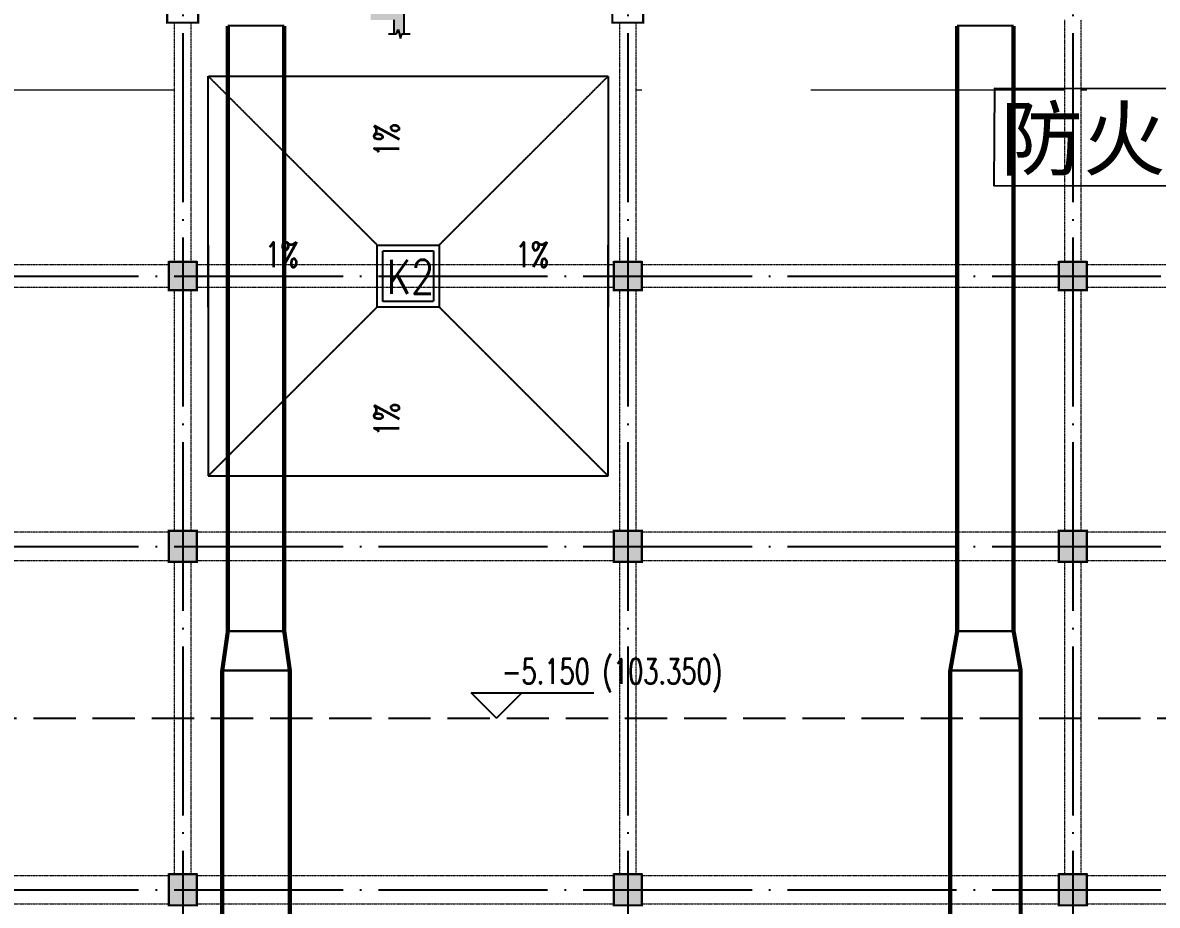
# Model space of a CAD drawing. Extents: x 290727 to 13733020, y 1731457 to 3643100.
# Drawn here: x 532470 to 552612, y 2216405 to 2232080 of the extents above; entities that cross this region are included whole.
import ezdxf

# ---------------------------------------------------------------- set-up
doc = ezdxf.new("R2010")
doc.units = 0
doc.header["$LTSCALE"] = 10
for name, pattern in [('DASH', [0.35, 0.25, -0.1]), ('DASHED', [0.75, 0.5, -0.25]), ('DOTE', [2.42, 2, -0.2, 0.02, -0.2]), ('虚线', [750, 450, -300])]:
    doc.linetypes.add(name, pattern=pattern)
doc.layers.get('0').update_dxf_attribs({"linetype": 'CONTINUOUS'})
for name, color, linetype in [('-A-车行道路', 8, 'CONTINUOUS'), ('BEAM_DASH', 144, 'DASHED'), ('COLU', 2, 'CONTINUOUS'), ('COLUMN', 9, 'CONTINUOUS'), ('DIM_ELEV', 3, 'CONTINUOUS'), ('DOTE', 8, 'DOTE'), ('DUCT-排烟管', 2, 'CONTINUOUS'), ('DUCT-排烟管端线', 4, 'CONTINUOUS'), ('PUB_HATCH', 8, 'CONTINUOUS'), ('PUB_TEXT', 7, 'CONTINUOUS'), ('THIN', 7, 'CONTINUOUS'), ('作业图', 4, 'CONTINUOUS'), ('文字', 4, 'CONTINUOUS'), ('防火分区面积', 7, 'CONTINUOUS'), ('集水坑', 181, 'DASH')]:
    doc.layers.add(name, color=color, linetype=linetype)
doc.layers.add('板加腋边线', color=253, linetype='虚线', lineweight=18)
doc.layers.get('0').off()
doc.styles.add('-黑体', font='simhei.ttf')
doc.styles.add('_HZTXT', font='simplex.shx', dxfattribs={"width": 0.8, "bigfont": 'HZTXT.shx'})
doc.styles.add('_TCH_DIM', font='SIMPLEX', dxfattribs={"bigfont": 'GBCBIG'})

# ---------------------------------------------------------------- blocks, each defined once
blk = doc.blocks.new('A$C55C93FC2')
at = {"layer": 'DOTE', "linetype": 'DOTE', "ltscale": 150}
for p, q in [((50384.1, 127235.5), (50384.1, 79442.4)), ((58284.1, 127235.5), (58284.1, 80242.4)), ((66184.1, 127235.5), (66184.1, 52513.6)), ((10299.5, 101142.4), (107472.3, 101142.4)), ((10299.5, 96342.4), (107472.3, 96342.4)), ((10299.5, 90242.4), (107472.3, 90242.4))]:
    blk.add_line(p, q, dxfattribs=at)
blk = doc.blocks.new('A$C47EE32D5')
at = {"layer": '集水坑'}
for p, q in [((0, 7100), (3000, 4100)), ((4100, 4100), (7100, 7100)), ((0, 0), (3000, 3000)), ((4100, 3000), (7100, 0))]:
    blk.add_line(p, q, dxfattribs=at)
for points in [[(0, 3000), (0, 7100), (7100, 7100), (7100, 3000)], [(0, 4100), (0, 0), (7100, 0), (7100, 4100)]]:
    blk.add_lwpolyline(points, dxfattribs=at)
at = {"layer": '集水坑', "linetype": 'ByBlock'}
blk.add_lwpolyline([(3000, 4100), (4100, 4100), (4100, 3000), (3000, 3000)], close=True, dxfattribs=at)
at = {"layer": '集水坑', "linetype": 'DASH'}
blk.add_lwpolyline([(3100, 4000), (4000, 4000), (4000, 3100), (3100, 3100)], close=True, dxfattribs=at)
at = {"layer": 'PUB_TEXT', "style": '_TCH_DIM', "width": 0.705882}
for p in [(3392, 5669), (3392, 703)]:
    blk.add_text('1%%%', height=446.2, rotation=90, dxfattribs=at).set_placement(p)
for p in [(1012, 3708), (5456, 3708)]:
    blk.add_text('1%%%', height=446.2, dxfattribs=at).set_placement(p)
at = {"layer": '集水坑', "style": '_HZTXT', "width": 0.8}
blk.add_text('K2', height=600, dxfattribs=at).set_placement((3170, 3237))
blk = doc.blocks.new('_FZH')
blk.add_lwpolyline([(-0.5, -0.5), (0.5, -0.5), (0.5, 0.5), (-0.5, 0.5)], close=True)
at = {"layer": 'PUB_HATCH'}
blk.add_solid([(-0.5, -0.5), (0.5, -0.5), (-0.5, 0.5), (0.5, 0.5)], dxfattribs=at)
blk = doc.blocks.new('车库建筑作业图')
at = {"layer": '-A-车行道路', "linetype": 'DASH', "ltscale": 300}
blk.add_lwpolyline([(527412, 2219730), (585712, 2219730)], dxfattribs=at)
at = {"layer": 'DIM_ELEV'}
for p, q in [((540883, 2219730), (540433, 2220180)), ((540433, 2220180), (542608, 2220180)), ((540883, 2219730), (541333, 2220180))]:
    blk.add_line(p, q, dxfattribs=at)
at = {"layer": '防火分区面积', "color": 3}
blk.add_lwpolyline([(557652, 2230904), (549720, 2230909), (549710, 2229190), (557641, 2229185)], close=True, dxfattribs=at)
blk.add_blockref('A$C47EE32D5', (535763, 2224030))
at = {"layer": 'COLUMN', "linetype": 'Continuous'}
for p, xscale, yscale, zscale, rotation in [((535312, 2227580), 500, 500, 500, 270), ((543212, 2227580), 500, 500, 500, 270), ((551112, 2227580), 500, 500, 500, 270), ((535312, 2222780), 549.999999511987, 500.0000001899898, 500.0000001899898, 269.999999940721), ((543212, 2222780), 549.999999511987, 500.0000001899898, 500.0000001899898, 269.999999940721), ((551112, 2222780), 549.999999511987, 500.0000001899898, 500.0000001899898, 269.999999940721), ((535312, 2216680), 550.000000488013, 499.9999997251434, 499.9999997251434, 269.9999999688203), ((543212, 2216680), 550, 500.0115961502306, 500.0115961502306, 270), ((551112, 2216680), 549.999999511987, 500.0000001899898, 500.0000001899898, 269.999999940721)]:
    blk.add_blockref('_FZH', p, dxfattribs=dict(at, xscale=xscale, yscale=yscale, zscale=zscale, rotation=rotation))
at = {"layer": '文字', "linetype": 'Continuous'}
blk.add_blockref('A$C55C93FC2', (484928, 2126437), dxfattribs=at)
at = {"layer": 'PUB_TEXT', "style": '_TCH_DIM', "width": 0.705882}
for s, p in [('(103.350)', (542758, 2220337)), ('-5.150', (540973, 2220337))]:
    blk.add_text(s, height=446.2, dxfattribs=at).set_placement(p)
at = {"layer": '防火分区面积', "style": '-黑体'}
blk.add_text('防火分区一', height=1075.4, rotation=0, dxfattribs=at).set_placement((549824, 2229483))
blk = doc.blocks.new('A$C7FBF512A')
at = {"layer": 'DUCT-排烟管', "color": 0, "linetype": 'ByBlock', "const_width": 75}
for points in [[(30539, -34408), (30539, -45154)], [(31539, -45154), (31539, -34408)], [(43487, -34408), (43487, -45154)], [(44487, -45154), (44487, -34408)], [(30439, -45854), (30539, -45154)], [(31639, -45854), (31539, -45154)], [(43362, -45854), (43487, -45154)], [(44612, -45854), (44487, -45154)]]:
    blk.add_lwpolyline(points, dxfattribs=at)
at = {"layer": 'DUCT-排烟管', "color": 0, "linetype": 'Continuous', "const_width": 75}
for points in [[(30439, -45854), (30439, -51774)], [(31639, -51774), (31639, -45854)], [(43362, -45854), (43362, -51574)], [(44612, -51574), (44612, -45854)]]:
    blk.add_lwpolyline(points, dxfattribs=at)
at = {"layer": 'DUCT-排烟管端线', "color": 0, "linetype": 'ByBlock'}
for p, q in [((31539, -34408), (30539, -34408)), ((44487, -34408), (43487, -34408)), ((30539, -45154), (31539, -45154)), ((31539, -45154), (30539, -45154)), ((43487, -45154), (44487, -45154)), ((44487, -45154), (43487, -45154)), ((30439, -45854), (31639, -45854)), ((43362, -45854), (44612, -45854))]:
    blk.add_line(p, q, dxfattribs=at)
at = {"layer": 'DUCT-排烟管端线', "color": 0, "linetype": 'Continuous'}
for p, q in [((31639, -45854), (30439, -45854)), ((44612, -45854), (43362, -45854))]:
    blk.add_line(p, q, dxfattribs=at)
blk = doc.blocks.new('梁图-10.22')
at = {"layer": 'THIN'}
h = blk.add_hatch(color=0, dxfattribs=at)
h.paths.add_polyline_path([(-1572091, 276858), (-1571911, 276858), (-1571911, 277145), (-1571954, 277145), (-1571979, 277066), (-1572022, 277224), (-1572047, 277145), (-1572091, 277145)])
h.paths.add_polyline_path([(-1572091, 276358), (-1571491, 276358), (-1571491, 276858), (-1571911, 276858), (-1572091, 276858)])
h.paths.add_polyline_path([(-1571671, 276107), (-1571628, 276107), (-1571602, 276186), (-1571559, 276028), (-1571534, 276107), (-1571491, 276107), (-1571491, 276358), (-1571671, 276358)])
at = {"layer": 'BEAM_DASH', "color": 0, "lineweight": 18}
for p, q in [((-1559774, 276358), (-1559774, 272058)), ((-1559474, 272058), (-1559474, 276358)), ((-1575574, 276308), (-1575574, 272058)), ((-1575274, 272058), (-1575274, 276308)), ((-1567674, 276308), (-1567674, 272058)), ((-1567374, 272058), (-1567374, 276308)), ((-1575674, 272008), (-1583074, 272008)), ((-1567774, 272008), (-1575174, 272008)), ((-1559874, 272008), (-1567274, 272008)), ((-1551974, 272008), (-1559374, 272008)), ((-1583074, 271608), (-1575674, 271608)), ((-1575574, 271558), (-1575574, 267283)), ((-1575274, 267283), (-1575274, 271558)), ((-1575174, 271608), (-1567774, 271608)), ((-1567674, 271558), (-1567674, 267283)), ((-1567374, 267283), (-1567374, 271558)), ((-1567274, 271608), (-1559874, 271608)), ((-1559774, 271558), (-1559774, 267283)), ((-1559474, 267283), (-1559474, 271558)), ((-1559374, 271608), (-1551974, 271608)), ((-1575674, 267258), (-1583074, 267258)), ((-1567774, 267258), (-1575174, 267258)), ((-1559874, 267258), (-1567274, 267258)), ((-1551974, 267258), (-1559374, 267258)), ((-1583074, 266758), (-1575674, 266758)), ((-1575574, 266733), (-1575574, 261183)), ((-1575274, 261183), (-1575274, 266733)), ((-1575174, 266758), (-1567774, 266758)), ((-1567674, 266733), (-1567674, 261183)), ((-1567374, 261183), (-1567374, 266733)), ((-1567274, 266758), (-1559874, 266758)), ((-1559774, 266733), (-1559774, 261183)), ((-1559474, 261183), (-1559474, 266733)), ((-1559374, 266758), (-1551974, 266758)), ((-1575674, 261158), (-1583074, 261158)), ((-1567774, 261158), (-1575174, 261158)), ((-1559874, 261158), (-1567274, 261158)), ((-1551974, 261158), (-1559374, 261158)), ((-1583074, 260658), (-1575674, 260658)), ((-1575174, 260658), (-1567774, 260658)), ((-1567274, 260658), (-1559874, 260658)), ((-1559374, 260658), (-1551974, 260658))]:
    blk.add_line(p, q, dxfattribs=at)
at = {"layer": 'COLU', "color": 0, "const_width": 40}
for points in [[(-1575149, 276908), (-1575699, 276908), (-1575699, 276308), (-1575149, 276308)], [(-1567249, 276908), (-1567799, 276908), (-1567799, 276308), (-1567249, 276308)], [(-1575174, 272058), (-1575674, 272058), (-1575674, 271558), (-1575174, 271558)], [(-1567274, 272058), (-1567774, 272058), (-1567774, 271558), (-1567274, 271558)], [(-1559374, 272058), (-1559874, 272058), (-1559874, 271558), (-1559374, 271558)], [(-1575174, 267283), (-1575674, 267283), (-1575674, 266733), (-1575174, 266733)], [(-1567274, 267283), (-1567774, 267283), (-1567774, 266733), (-1567274, 266733)], [(-1559374, 267283), (-1559874, 267283), (-1559874, 266733), (-1559374, 266733)], [(-1575174, 261183), (-1575674, 261183), (-1575674, 260633), (-1575174, 260633)], [(-1567274, 261183), (-1567774, 261183), (-1567774, 260633), (-1567274, 260633)], [(-1559374, 261183), (-1559874, 261183), (-1559874, 260633), (-1559374, 260633)]]:
    blk.add_lwpolyline(points, close=True, dxfattribs=at)
at = {"layer": 'THIN', "color": 0}
for p, q in [((-1571491, 276107), (-1571491, 276858)), ((-1571671, 276107), (-1571671, 276358)), ((-1571628, 276107), (-1571602, 276186)), ((-1571602, 276186), (-1571559, 276028)), ((-1571772, 276107), (-1571628, 276107)), ((-1571559, 276028), (-1571534, 276107)), ((-1571534, 276107), (-1571390, 276107))]:
    blk.add_line(p, q, dxfattribs=at)
at = {"layer": '板加腋边线', "color": 0, "lineweight": 18}
for p, q in [((-1575574, 275108), (-1583324, 275108)), ((-1559774, 275108), (-1567374, 275108)), ((-1551874, 275108), (-1559474, 275108))]:
    blk.add_line(p, q, dxfattribs=at)

msp = doc.modelspace()

# ---------------------------------------------------------------- block references
at = {"layer": '作业图', "color": 8, "linetype": 'ByBlock', "extrusion": (8.37508e-20, 6.90696e-07, 1)}
msp.add_blockref('梁图-10.22', (2110736, 1955772, 0), dxfattribs=at)
at = {"layer": '作业图', "linetype": 'Continuous'}
msp.add_blockref('车库建筑作业图', (0, 0), dxfattribs=at)
at = {"layer": '文字', "color": 8}
msp.add_blockref('A$C7FBF512A', (505574, 2266429), dxfattribs=at)

doc.saveas('drawing.dxf')
